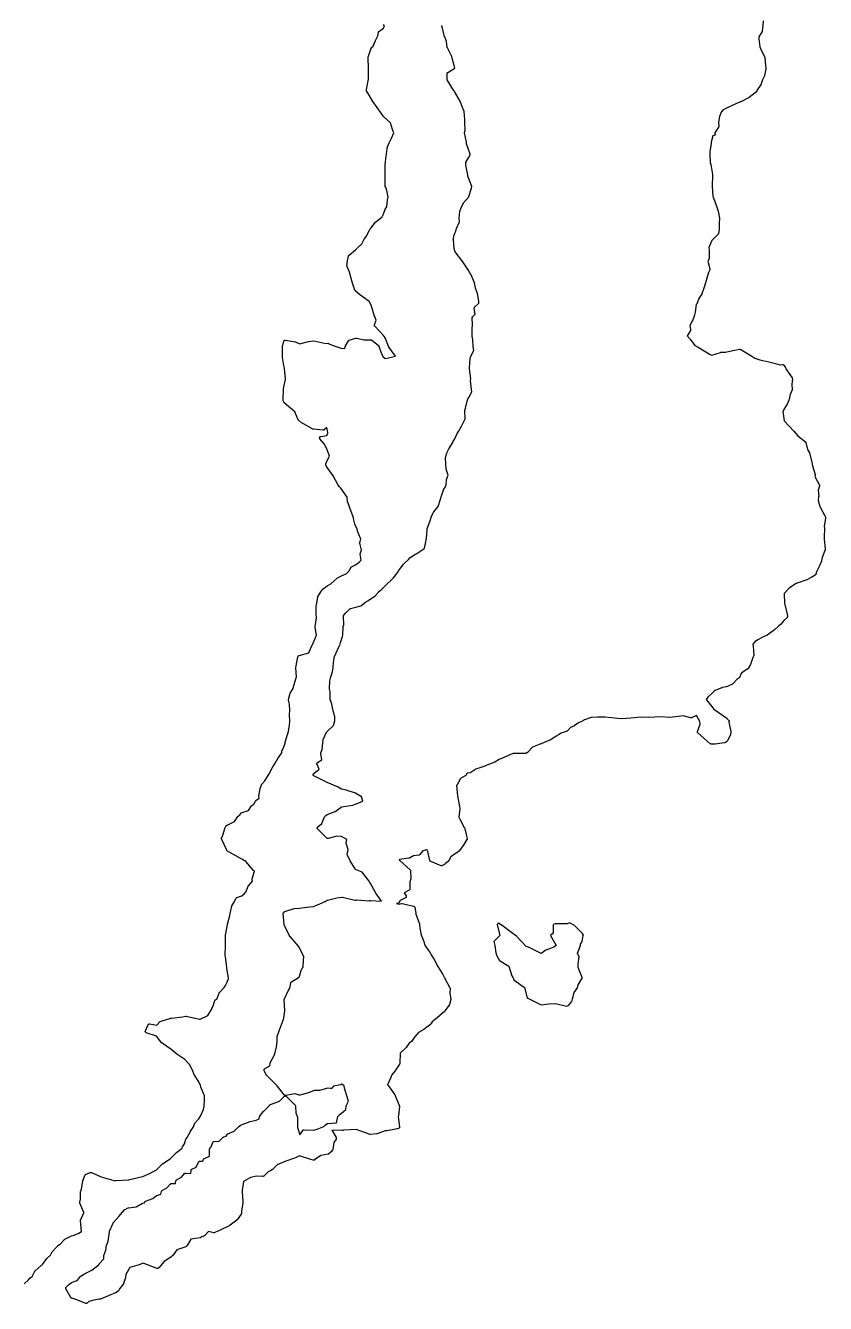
# Model space of a CAD drawing. Header units: millimetres. Extents: x 0 to 600, y 0 to 900.
# Drawn here: x 105.7 to 144.8, y 248.2 to 310.7 of the extents above; entities that cross this region are included whole.
import ezdxf

# ---------------------------------------------------------------- set-up
doc = ezdxf.new("R2010")
doc.units = ezdxf.units.MM
doc.layers.add('CORTE', color=1, linetype='Continuous')
doc.layers.add('GRABADO', color=5, linetype='Continuous')

msp = doc.modelspace()

# ---------------------------------------------------------------- linework, layer by layer
at = {"layer": 'CORTE'}
msp.add_lwpolyline([(105.616, 249.178), (105.819, 249.37), (105.913, 249.474), (105.917, 249.478), (105.923, 249.483), (106.01, 249.545), (106.137, 249.804), (106.14, 249.81), (106.145, 249.817), (106.149, 249.821), (106.152, 249.825), (106.448, 250.073), (106.475, 250.101), (106.476, 250.101), (106.511, 250.135), (106.722, 250.425), (106.725, 250.429), (106.73, 250.434), (106.897, 250.588), (106.981, 250.743), (106.984, 250.746), (106.987, 250.75), (106.991, 250.755), (107.207, 250.984), (107.276, 251.062), (107.281, 251.067), (107.288, 251.072), (107.292, 251.075), (107.372, 251.122), (107.58, 251.355), (107.583, 251.358), (107.59, 251.365), (107.599, 251.37), (107.603, 251.373), (107.927, 251.524), (107.932, 251.525), (108.054, 251.565), (108.285, 251.654), (108.422, 251.738), (108.378, 252.101), (108.363, 252.266), (108.363, 252.274), (108.363, 252.278), (108.364, 252.283), (108.366, 252.291), (108.368, 252.298), (108.521, 252.655), (108.522, 252.663), (108.331, 253.129), (108.329, 253.135), (108.327, 253.142), (108.326, 253.151), (108.326, 253.157), (108.327, 253.163), (108.328, 253.169), (108.363, 253.325), (108.372, 253.681), (108.372, 253.687), (108.375, 253.697), (108.376, 253.703), (108.419, 253.816), (108.48, 254.213), (108.481, 254.221), (108.484, 254.228), (108.507, 254.284), (108.582, 254.483), (108.587, 254.493), (108.592, 254.499), (108.597, 254.505), (108.607, 254.514), (108.614, 254.518), (108.618, 254.52), (108.843, 254.623), (108.849, 254.626), (108.858, 254.629), (108.861, 254.629), (108.868, 254.63), (108.881, 254.63), (108.89, 254.629), (108.898, 254.627), (108.905, 254.624), (109.372, 254.41), (109.836, 254.273), (110.046, 254.224), (110.099, 254.228), (110.724, 254.259), (110.734, 254.261), (110.783, 254.273), (111.251, 254.393), (111.252, 254.393), (111.405, 254.425), (111.699, 254.563), (112.08, 254.748), (112.094, 254.763), (112.098, 254.766), (112.101, 254.768), (112.121, 254.782), (112.394, 255.057), (112.399, 255.062), (112.404, 255.065), (112.763, 255.303), (112.77, 255.308), (112.77, 255.309), (113.058, 255.603), (113.061, 255.606), (113.329, 255.818), (113.358, 255.873), (113.444, 256.019), (113.522, 256.256), (113.524, 256.263), (113.529, 256.271), (113.532, 256.276), (113.577, 256.333), (113.736, 256.633), (113.738, 256.636), (113.882, 256.848), (113.932, 256.994), (113.935, 257), (113.939, 257.007), (113.942, 257.012), (113.946, 257.017), (114.146, 257.238), (114.197, 257.325), (114.197, 257.325), (114.225, 257.372), (114.374, 257.706), (114.417, 257.872), (114.434, 258.157), (114.429, 258.367), (114.253, 258.792), (114.251, 258.797), (114.25, 258.802), (114.233, 258.88), (114.142, 259.06), (113.93, 259.387), (113.927, 259.392), (113.923, 259.4), (113.838, 259.624), (113.694, 259.907), (113.464, 260.141), (113.08, 260.411), (113.079, 260.412), (112.774, 260.647), (112.362, 260.936), (112.356, 260.94), (112.349, 260.947), (112.079, 261.285), (111.581, 261.45), (111.575, 261.452), (111.57, 261.455), (111.566, 261.457), (111.56, 261.461), (111.553, 261.468), (111.548, 261.474), (111.545, 261.479), (111.541, 261.485), (111.537, 261.493), (111.535, 261.5), (111.534, 261.507), (111.533, 261.515), (111.533, 261.522), (111.533, 261.528), (111.534, 261.535), (111.536, 261.542), (111.538, 261.548), (111.666, 261.844), (111.669, 261.849), (111.673, 261.856), (111.677, 261.861), (111.682, 261.867), (111.687, 261.871), (111.693, 261.876), (111.699, 261.879), (111.703, 261.881), (111.712, 261.885), (111.725, 261.887), (111.732, 261.888), (111.741, 261.888), (112.095, 261.828), (112.226, 261.976), (112.231, 261.98), (112.237, 261.985), (112.242, 261.989), (112.251, 261.993), (112.258, 261.996), (112.625, 262.114), (112.743, 262.154), (112.753, 262.157), (112.811, 262.161), (113.348, 262.233), (113.5, 262.257), (113.506, 262.258), (113.515, 262.258), (113.523, 262.257), (114.181, 262.116), (114.208, 262.11), (114.214, 262.112), (114.583, 262.301), (114.773, 262.596), (114.781, 262.624), (114.783, 262.63), (114.786, 262.636), (114.833, 262.724), (114.939, 263.032), (114.941, 263.038), (114.945, 263.045), (114.949, 263.052), (114.955, 263.059), (114.959, 263.063), (115.04, 263.132), (115.143, 263.405), (115.145, 263.411), (115.149, 263.417), (115.152, 263.421), (115.156, 263.427), (115.382, 263.66), (115.433, 263.725), (115.528, 263.928), (115.596, 264.096), (115.599, 264.131), (115.522, 264.586), (115.522, 264.587), (115.514, 264.647), (115.514, 264.652), (115.514, 264.662), (115.514, 264.664), (115.454, 265.167), (115.441, 265.227), (115.44, 265.235), (115.44, 265.241), (115.451, 265.699), (115.446, 265.752), (115.445, 265.756), (115.455, 266.228), (115.455, 266.237), (115.458, 266.248), (115.472, 266.284), (115.521, 266.563), (115.521, 266.564), (115.553, 266.736), (115.555, 266.755), (115.556, 266.761), (115.669, 267.175), (115.682, 267.282), (115.683, 267.285), (115.757, 267.632), (115.759, 267.639), (115.763, 267.649), (115.766, 267.655), (115.882, 267.829), (115.965, 268.021), (115.967, 268.024), (115.97, 268.03), (115.977, 268.038), (115.986, 268.047), (115.996, 268.053), (116, 268.056), (116.004, 268.058), (116.251, 268.146), (116.38, 268.263), (116.469, 268.356), (116.558, 268.609), (116.56, 268.613), (116.564, 268.623), (116.569, 268.629), (116.571, 268.632), (116.766, 268.863), (116.757, 268.949), (116.757, 268.955), (116.757, 268.963), (116.758, 268.97), (116.759, 268.974), (116.872, 269.342), (116.828, 269.387), (116.827, 269.389), (116.452, 269.825), (116.256, 269.932), (116.256, 269.932), (115.665, 270.263), (115.664, 270.263), (115.556, 270.326), (115.552, 270.329), (115.546, 270.333), (115.542, 270.338), (115.524, 270.358), (115.519, 270.364), (115.515, 270.371), (115.512, 270.377), (115.508, 270.386), (115.507, 270.391), (115.506, 270.395), (115.506, 270.4), (115.267, 270.897), (115.263, 270.905), (115.26, 270.917), (115.259, 270.926), (115.259, 270.935), (115.26, 270.943), (115.261, 270.947), (115.262, 270.952), (115.319, 271.109), (115.429, 271.477), (115.431, 271.483), (115.433, 271.488), (115.462, 271.542), (115.465, 271.546), (115.469, 271.552), (115.474, 271.558), (115.48, 271.563), (115.485, 271.566), (115.557, 271.615), (115.562, 271.617), (115.888, 271.778), (116.061, 272.019), (116.064, 272.024), (116.07, 272.03), (116.146, 272.098), (116.236, 272.201), (116.244, 272.209), (116.256, 272.217), (116.265, 272.22), (116.57, 272.317), (116.726, 272.544), (116.728, 272.547), (116.732, 272.552), (116.738, 272.557), (116.742, 272.56), (116.835, 272.622), (116.921, 272.773), (116.924, 272.777), (116.928, 272.783), (116.935, 272.79), (116.94, 272.794), (117.1, 272.91), (117.088, 273.012), (117.087, 273.016), (117.087, 273.026), (117.088, 273.032), (117.141, 273.386), (117.142, 273.391), (117.143, 273.396), (117.208, 273.572), (117.21, 273.578), (117.214, 273.585), (117.217, 273.589), (117.221, 273.593), (117.383, 273.767), (117.583, 274.103), (117.585, 274.107), (117.591, 274.115), (117.601, 274.126), (117.614, 274.148), (117.789, 274.493), (117.791, 274.497), (117.88, 274.63), (118.011, 274.848), (118.012, 274.85), (118.204, 275.135), (118.203, 275.184), (118.203, 275.19), (118.204, 275.197), (118.205, 275.204), (118.208, 275.211), (118.209, 275.215), (118.305, 275.426), (118.366, 275.607), (118.375, 275.65), (118.376, 275.653), (118.491, 276.034), (118.491, 276.035), (118.538, 276.175), (118.577, 276.483), (118.603, 276.683), (118.579, 276.988), (118.579, 276.993), (118.579, 277), (118.603, 277.205), (118.581, 277.503), (118.529, 277.709), (118.528, 277.714), (118.527, 277.722), (118.527, 277.733), (118.528, 277.739), (118.529, 277.743), (118.608, 278.041), (118.61, 278.045), (118.614, 278.055), (118.767, 278.279), (118.793, 278.416), (118.794, 278.419), (118.903, 278.795), (118.904, 278.798), (118.92, 278.839), (118.897, 279.293), (118.897, 279.297), (118.897, 279.302), (118.906, 279.373), (118.906, 279.375), (118.995, 279.822), (118.997, 279.83), (119.001, 279.839), (119.002, 279.841), (119.008, 279.853), (119.011, 279.857), (119.013, 279.86), (119.018, 279.867), (119.022, 279.871), (119.027, 279.876), (119.034, 279.881), (119.041, 279.885), (119.048, 279.888), (119.054, 279.89), (119.526, 280.018), (119.676, 280.372), (119.678, 280.375), (119.684, 280.387), (119.687, 280.392), (119.691, 280.397), (119.7, 280.408), (119.86, 280.77), (119.904, 280.873), (119.835, 281.265), (119.834, 281.272), (119.834, 281.283), (119.835, 281.289), (119.852, 281.398), (119.902, 281.747), (119.879, 281.901), (119.879, 281.907), (119.885, 282.284), (119.885, 282.29), (119.886, 282.296), (119.911, 282.444), (119.964, 282.763), (119.965, 282.769), (119.968, 282.776), (119.971, 282.784), (119.975, 282.789), (120.113, 282.997), (120.213, 283.137), (120.217, 283.142), (120.224, 283.149), (120.228, 283.152), (120.416, 283.296), (120.421, 283.299), (120.423, 283.3), (120.605, 283.397), (120.759, 283.534), (120.918, 283.675), (120.923, 283.679), (120.929, 283.682), (121.12, 283.787), (121.123, 283.788), (121.35, 283.884), (121.512, 284.044), (121.574, 284.187), (121.577, 284.192), (121.58, 284.198), (121.586, 284.205), (121.592, 284.211), (121.598, 284.216), (121.604, 284.22), (121.609, 284.223), (121.809, 284.314), (121.979, 284.442), (122.082, 284.549), (122.041, 284.833), (122.04, 284.838), (122.04, 284.85), (122.042, 284.859), (122.043, 284.863), (122.093, 285.047), (122.011, 285.373), (122.009, 285.38), (122.009, 285.388), (122.009, 285.393), (122.009, 285.402), (122.012, 285.411), (122.013, 285.414), (122.067, 285.567), (121.912, 285.963), (121.911, 285.966), (121.91, 285.971), (121.889, 286.068), (121.778, 286.314), (121.776, 286.318), (121.775, 286.323), (121.713, 286.591), (121.685, 286.657), (121.53, 287.111), (121.426, 287.375), (121.425, 287.379), (121.423, 287.386), (121.423, 287.392), (121.395, 287.633), (121.096, 288.062), (121.028, 288.127), (121.023, 288.13), (121.016, 288.139), (121.014, 288.142), (120.948, 288.25), (120.708, 288.665), (120.394, 289.117), (120.39, 289.124), (120.388, 289.13), (120.362, 289.206), (120.36, 289.211), (120.359, 289.219), (120.358, 289.228), (120.359, 289.237), (120.36, 289.242), (120.364, 289.262), (120.386, 289.344), (120.388, 289.352), (120.392, 289.358), (120.54, 289.634), (120.507, 289.724), (120.39, 290.013), (120.272, 290.232), (120.068, 290.477), (120.066, 290.48), (120.061, 290.488), (120.057, 290.498), (120.055, 290.505), (120.053, 290.514), (120.053, 290.52), (120.053, 290.527), (120.054, 290.536), (120.055, 290.543), (120.058, 290.55), (120.061, 290.556), (120.064, 290.562), (120.069, 290.569), (120.073, 290.574), (120.077, 290.578), (120.083, 290.583), (120.091, 290.588), (120.1, 290.592), (120.111, 290.596), (120.408, 290.642), (120.461, 290.749), (120.456, 290.785), (120.409, 291.03), (120.277, 290.912), (120.273, 290.909), (120.265, 290.904), (120.252, 290.898), (120.235, 290.895), (120.225, 290.895), (119.753, 290.943), (119.749, 290.944), (119.743, 290.945), (119.734, 290.948), (119.729, 290.951), (119.178, 291.255), (119.172, 291.259), (119.021, 291.383), (119.016, 291.387), (119.011, 291.393), (119.005, 291.4), (119.001, 291.409), (119, 291.411), (118.844, 291.797), (118.325, 292.243), (118.319, 292.248), (118.313, 292.256), (118.31, 292.262), (118.307, 292.266), (118.276, 292.335), (118.274, 292.339), (118.272, 292.348), (118.267, 292.379), (118.266, 292.384), (118.266, 292.392), (118.284, 292.887), (118.284, 292.898), (118.284, 292.904), (118.284, 292.91), (118.301, 293.01), (118.378, 293.368), (118.378, 293.37), (118.392, 293.417), (118.338, 293.895), (118.337, 293.901), (118.338, 293.915), (118.341, 293.931), (118.301, 294.067), (118.232, 294.443), (118.231, 294.448), (118.23, 294.456), (118.231, 294.463), (118.236, 294.509), (118.247, 294.979), (118.246, 295.021), (118.246, 295.024), (118.247, 295.031), (118.248, 295.038), (118.302, 295.241), (118.304, 295.246), (118.307, 295.253), (118.311, 295.261), (118.315, 295.265), (118.318, 295.27), (118.325, 295.277), (118.332, 295.282), (118.342, 295.288), (118.351, 295.292), (118.357, 295.293), (118.363, 295.295), (118.37, 295.295), (118.379, 295.295), (118.385, 295.295), (118.853, 295.223), (118.86, 295.223), (118.868, 295.22), (118.872, 295.218), (119.077, 295.123), (119.508, 295.233), (119.513, 295.234), (119.757, 295.264), (119.764, 295.264), (119.769, 295.264), (119.775, 295.263), (120.356, 295.135), (120.45, 295.145), (120.457, 295.146), (120.468, 295.145), (120.479, 295.143), (120.49, 295.139), (120.668, 295.049), (121.162, 294.895), (121.288, 294.903), (121.311, 294.998), (121.313, 295.006), (121.316, 295.013), (121.318, 295.016), (121.463, 295.26), (121.467, 295.265), (121.472, 295.271), (121.478, 295.277), (121.486, 295.283), (121.492, 295.286), (121.5, 295.29), (121.828, 295.388), (121.833, 295.389), (121.841, 295.39), (121.849, 295.39), (121.858, 295.39), (121.864, 295.388), (122.212, 295.308), (122.54, 295.322), (122.546, 295.322), (122.554, 295.321), (122.562, 295.32), (122.567, 295.318), (122.575, 295.315), (122.582, 295.311), (122.586, 295.308), (122.927, 295.036), (122.931, 295.033), (122.936, 295.028), (122.942, 295.02), (122.944, 295.015), (122.947, 295.01), (122.949, 295.004), (123.059, 294.671), (123.148, 294.502), (123.258, 294.399), (123.36, 294.423), (123.768, 294.518), (123.451, 294.935), (123.448, 294.939), (123.444, 294.945), (123.441, 294.951), (123.278, 295.384), (123.224, 295.455), (123.223, 295.456), (123.178, 295.522), (122.747, 295.974), (122.744, 295.977), (122.738, 295.985), (122.735, 295.991), (122.732, 295.998), (122.73, 296.004), (122.728, 296.011), (122.727, 296.026), (122.728, 296.038), (122.73, 296.046), (122.732, 296.052), (122.825, 296.273), (122.716, 296.522), (122.715, 296.526), (122.586, 296.959), (122.553, 297.04), (122.483, 297.186), (122.001, 297.532), (121.997, 297.535), (121.794, 297.716), (121.786, 297.725), (121.781, 297.734), (121.778, 297.741), (121.664, 298.087), (121.664, 298.088), (121.628, 298.204), (121.628, 298.205), (121.515, 298.614), (121.396, 298.899), (121.394, 298.906), (121.392, 298.912), (121.391, 298.92), (121.391, 298.928), (121.391, 298.933), (121.423, 299.174), (121.47, 299.407), (121.471, 299.411), (121.473, 299.419), (121.478, 299.428), (121.482, 299.434), (121.487, 299.44), (121.492, 299.446), (121.799, 299.708), (121.804, 299.713), (121.811, 299.716), (121.812, 299.719), (121.818, 299.729), (121.824, 299.736), (122.113, 300.007), (122.233, 300.241), (122.235, 300.246), (122.241, 300.254), (122.336, 300.358), (122.476, 300.641), (122.528, 300.732), (122.557, 300.774), (122.792, 301.072), (122.798, 301.077), (122.802, 301.081), (123.097, 301.304), (123.114, 301.332), (123.167, 301.43), (123.266, 301.727), (123.268, 301.732), (123.272, 301.739), (123.278, 301.747), (123.282, 301.752), (123.335, 301.809), (123.37, 302.151), (123.371, 302.155), (123.371, 302.159), (123.409, 302.3), (123.32, 302.679), (123.267, 302.79), (123.265, 302.795), (123.263, 302.802), (123.262, 302.806), (123.261, 302.814), (123.261, 303.264), (123.251, 303.337), (123.251, 303.342), (123.251, 303.801), (123.252, 303.87), (123.253, 303.873), (123.299, 304.29), (123.299, 304.291), (123.314, 304.395), (123.314, 304.396), (123.378, 304.764), (123.379, 304.772), (123.382, 304.779), (123.451, 304.941), (123.452, 304.943), (123.564, 305.168), (123.675, 305.436), (123.616, 305.592), (123.615, 305.594), (123.516, 305.916), (123.184, 306.212), (123.18, 306.217), (123.176, 306.221), (123.024, 306.438), (122.869, 306.669), (122.661, 306.963), (122.477, 307.277), (122.35, 307.488), (122.348, 307.492), (122.344, 307.502), (122.342, 307.511), (122.34, 307.523), (122.341, 307.54), (122.343, 307.547), (122.365, 307.622), (122.44, 308.054), (122.44, 308.068), (122.44, 308.07), (122.449, 308.564), (122.448, 308.571), (122.446, 308.578), (122.446, 308.585), (122.434, 309.091), (122.432, 309.116), (122.432, 309.125), (122.433, 309.135), (122.434, 309.139), (122.47, 309.27), (122.471, 309.272), (122.573, 309.567), (122.576, 309.573), (122.58, 309.581), (122.584, 309.587), (122.589, 309.593), (122.593, 309.597), (122.669, 309.662), (122.782, 309.939), (122.892, 310.164), (122.924, 310.332), (122.924, 310.338), (122.928, 310.348), (122.93, 310.353), (122.934, 310.36), (122.939, 310.367), (122.945, 310.373), (122.949, 310.377), (122.953, 310.38), (123.176, 310.539), (123.219, 310.641), (123.22, 310.647), (123.176, 310.724)], dxfattribs=at)
msp.add_lwpolyline([(130.223, 263.138), (130.889, 262.817), (131.26, 262.869), (131.578, 262.89), (132.121, 262.751), (132.222, 262.777), (132.38, 262.981), (132.405, 263.106), (132.497, 263.419), (132.659, 263.643), (132.694, 263.786), (132.889, 264.123), (132.892, 264.136), (132.889, 264.148), (132.689, 264.642), (132.689, 264.808), (132.732, 265.168), (132.652, 265.349), (132.808, 265.717), (132.808, 265.783), (132.889, 265.905), (132.94, 266.21), (132.946, 266.222), (132.901, 266.296), (132.508, 266.687), (132.263, 266.82), (132.156, 266.768), (131.572, 266.768), (131.493, 266.765), (131.47, 266.727), (131.47, 266.324), (131.338, 266.209), (131.619, 265.719), (131.502, 265.635), (131.106, 265.49), (130.884, 265.328), (130.259, 265.632), (130.141, 265.667), (129.669, 266.169), (129.442, 266.339), (128.981, 266.686), (128.799, 266.806), (128.757, 266.77), (128.738, 266.736), (128.844, 266.262), (128.865, 266.207), (128.574, 265.904), (128.61, 265.714), (128.661, 265.353), (128.719, 265.212), (128.848, 264.979), (129.304, 264.706), (129.453, 264.241), (129.492, 264.166), (129.548, 264.041), (130.06, 263.656), (130.202, 263.152), (130.212, 263.129), (130.223, 263.138)], close=True, dxfattribs=at)
at = {"layer": 'GRABADO'}
msp.add_lwpolyline([(141.731, 310.911), (141.712, 310.657), (141.688, 310.413), (141.686, 310.404), (141.683, 310.396), (141.68, 310.39), (141.678, 310.385), (141.52, 310.122), (141.528, 310.029), (141.577, 309.635), (141.648, 309.434), (141.81, 309.129), (141.812, 309.125), (141.815, 309.116), (141.817, 309.109), (141.818, 309.104), (141.847, 308.741), (141.86, 308.575), (141.86, 308.57), (141.86, 308.564), (141.86, 308.56), (141.8, 308.234), (141.799, 308.225), (141.794, 308.214), (141.692, 308.021), (141.633, 307.825), (141.631, 307.819), (141.627, 307.811), (141.427, 307.496), (141.419, 307.468), (141.418, 307.462), (141.414, 307.453), (141.41, 307.446), (141.406, 307.44), (141.398, 307.431), (141.34, 307.389), (141.055, 307.159), (141.05, 307.155), (141.044, 307.152), (140.633, 306.952), (140.619, 306.945), (140.612, 306.942), (140.582, 306.933), (140.181, 306.752), (139.94, 306.635), (139.782, 306.549), (139.685, 306.44), (139.592, 306.227), (139.548, 305.955), (139.564, 305.752), (139.564, 305.746), (139.564, 305.742), (139.563, 305.735), (139.561, 305.726), (139.558, 305.719), (139.554, 305.712), (139.552, 305.708), (139.365, 305.424), (139.376, 305.389), (139.379, 305.382), (139.38, 305.368), (139.38, 305.36), (139.379, 305.351), (139.377, 305.343), (139.374, 305.334), (139.37, 305.327), (139.368, 305.323), (139.365, 305.319), (139.359, 305.311), (139.351, 305.305), (139.34, 305.297), (139.328, 305.293), (139.272, 305.277), (139.191, 304.978), (139.197, 304.919), (139.197, 304.915), (139.197, 304.907), (139.196, 304.901), (139.128, 304.502), (139.128, 304.391), (139.148, 303.98), (139.167, 303.88), (139.25, 303.386), (139.25, 303.383), (139.254, 303.348), (139.254, 303.343), (139.246, 302.847), (139.245, 302.843), (139.242, 302.819), (139.276, 302.315), (139.281, 302.299), (139.472, 301.803), (139.473, 301.801), (139.532, 301.61), (139.533, 301.606), (139.596, 301.263), (139.597, 301.256), (139.597, 301.25), (139.583, 301.027), (139.583, 300.727), (139.582, 300.721), (139.55, 300.518), (139.549, 300.511), (139.545, 300.502), (139.543, 300.497), (139.539, 300.49), (139.534, 300.483), (139.53, 300.478), (139.27, 300.222), (139.247, 300.186), (139.244, 300.181), (139.231, 300.167), (139.078, 299.828), (139.086, 299.688), (139.098, 299.304), (139.098, 299.298), (139.096, 299.284), (139.093, 299.275), (139.091, 299.271), (139.032, 299.152), (139.12, 298.78), (139.121, 298.776), (139.122, 298.766), (139.122, 298.757), (139.121, 298.75), (139.119, 298.739), (139.062, 298.612), (138.972, 298.328), (138.908, 298.096), (138.854, 297.893), (138.853, 297.89), (138.736, 297.566), (138.733, 297.56), (138.729, 297.553), (138.678, 297.478), (138.585, 297.33), (138.508, 297.102), (138.504, 297.094), (138.498, 297.085), (138.495, 297.081), (138.458, 297.038), (138.405, 296.674), (138.377, 296.531), (138.375, 296.526), (138.272, 296.235), (138.27, 296.23), (138.267, 296.225), (138.143, 296.013), (138.187, 295.821), (138.188, 295.814), (138.188, 295.807), (138.188, 295.801), (138.187, 295.787), (138.183, 295.777), (138.182, 295.774), (138.18, 295.77), (138.02, 295.508), (138.156, 295.341), (138.157, 295.34), (138.385, 295.038), (138.55, 294.956), (138.552, 294.955), (139.149, 294.596), (139.218, 294.559), (139.649, 294.702), (139.655, 294.704), (139.665, 294.705), (139.67, 294.706), (139.896, 294.715), (140.246, 294.785), (140.589, 294.852), (140.594, 294.853), (140.6, 294.853), (140.61, 294.853), (140.618, 294.851), (140.623, 294.849), (140.632, 294.846), (140.638, 294.843), (141.179, 294.52), (141.182, 294.519), (141.329, 294.415), (141.574, 294.333), (142.006, 294.245), (142.009, 294.244), (142.584, 294.087), (142.671, 294.106), (142.677, 294.107), (142.682, 294.107), (142.688, 294.107), (142.697, 294.106), (142.705, 294.104), (142.713, 294.101), (142.717, 294.099), (142.722, 294.096), (142.731, 294.09), (142.74, 294.081), (142.744, 294.076), (142.815, 293.974), (142.817, 293.97), (142.819, 293.966), (142.821, 293.961), (142.845, 293.897), (143.148, 293.451), (143.151, 293.445), (143.156, 293.434), (143.159, 293.421), (143.16, 293.411), (143.159, 293.404), (143.127, 293.134), (143.153, 292.894), (143.154, 292.888), (143.153, 292.877), (143.151, 292.868), (143.149, 292.863), (143.059, 292.635), (142.979, 292.342), (142.978, 292.338), (142.925, 292.204), (142.922, 292.199), (142.75, 291.907), (142.715, 291.834), (142.712, 291.828), (142.707, 291.822), (142.702, 291.817), (142.7, 291.815), (142.756, 291.353), (143.236, 290.851), (143.238, 290.849), (143.431, 290.621), (143.8, 290.331), (143.805, 290.327), (143.81, 290.321), (143.815, 290.315), (143.817, 290.311), (143.82, 290.305), (143.823, 290.298), (143.824, 290.293), (143.899, 289.962), (143.997, 289.784), (144.001, 289.775), (144.119, 289.271), (144.126, 289.255), (144.128, 289.249), (144.129, 289.244), (144.146, 289.157), (144.272, 288.727), (144.274, 288.72), (144.275, 288.709), (144.275, 288.704), (144.275, 288.695), (144.273, 288.688), (144.26, 288.634), (144.481, 288.215), (144.483, 288.211), (144.485, 288.205), (144.488, 288.196), (144.488, 288.189), (144.489, 288.183), (144.488, 288.176), (144.488, 288.17), (144.486, 288.163), (144.427, 287.964), (144.445, 287.662), (144.445, 287.658), (144.444, 287.652), (144.418, 287.463), (144.508, 287.166), (144.75, 286.713), (144.753, 286.706), (144.755, 286.699), (144.774, 286.632), (144.775, 286.626), (144.776, 286.618), (144.776, 286.61), (144.775, 286.604), (144.709, 286.196), (144.731, 286.107), (144.732, 286.103), (144.733, 286.096), (144.733, 286.09), (144.711, 285.668), (144.716, 285.574), (144.76, 285.111), (144.76, 285.104), (144.755, 285.038), (144.754, 285.033), (144.753, 285.026), (144.751, 285.021), (144.616, 284.671), (144.585, 284.508), (144.584, 284.501), (144.581, 284.495), (144.476, 284.241), (144.475, 284.239), (144.342, 283.971), (144.3, 283.855), (144.298, 283.851), (144.293, 283.843), (144.286, 283.832), (144.276, 283.823), (144.27, 283.819), (144.113, 283.722), (144.111, 283.721), (143.867, 283.59), (143.862, 283.588), (143.858, 283.587), (143.4, 283.43), (143.397, 283.429), (143.377, 283.424), (143.345, 283.411), (143.023, 283.2), (142.76, 282.926), (142.774, 282.449), (142.777, 282.442), (142.778, 282.439), (142.779, 282.435), (142.906, 281.926), (142.907, 281.922), (142.908, 281.916), (142.916, 281.793), (142.916, 281.784), (142.915, 281.774), (142.913, 281.767), (142.91, 281.759), (142.906, 281.752), (142.902, 281.745), (142.896, 281.739), (142.893, 281.736), (142.739, 281.597), (142.618, 281.435), (142.614, 281.43), (142.609, 281.425), (142.502, 281.33), (142.288, 281.137), (142.034, 280.963), (141.935, 280.881), (141.931, 280.878), (141.925, 280.874), (141.919, 280.871), (141.736, 280.795), (141.5, 280.673), (141.343, 280.567), (141.219, 280.44), (141.243, 280.359), (141.244, 280.352), (141.245, 280.347), (141.273, 279.893), (141.273, 279.889), (141.272, 279.882), (141.27, 279.872), (141.267, 279.863), (141.266, 279.86), (141.232, 279.789), (141.117, 279.454), (141.114, 279.448), (141.002, 279.254), (140.996, 279.246), (140.991, 279.241), (140.985, 279.236), (140.98, 279.232), (140.797, 279.119), (140.66, 279.004), (140.569, 278.816), (140.566, 278.809), (140.559, 278.799), (140.554, 278.794), (140.548, 278.788), (140.543, 278.785), (140.439, 278.715), (140.245, 278.505), (140.24, 278.501), (140.235, 278.496), (140.23, 278.493), (140.225, 278.49), (139.934, 278.361), (139.927, 278.358), (139.921, 278.356), (139.738, 278.319), (139.39, 278.185), (139.339, 278.138), (139.263, 278.06), (139.033, 277.854), (138.949, 277.73), (139.267, 277.323), (139.328, 277.261), (139.951, 276.82), (139.955, 276.816), (140.044, 276.731), (140.051, 276.722), (140.057, 276.71), (140.06, 276.699), (140.062, 276.69), (140.063, 276.683), (140.063, 276.68), (140.061, 276.627), (140.155, 276.171), (140.155, 276.168), (140.156, 276.163), (140.156, 276.154), (140.155, 276.148), (140.136, 276.026), (140.135, 276.02), (140.132, 276.012), (140.13, 276.007), (139.972, 275.701), (139.969, 275.695), (139.963, 275.687), (139.958, 275.682), (139.954, 275.678), (139.947, 275.673), (139.941, 275.67), (139.863, 275.628), (139.857, 275.625), (139.849, 275.622), (139.845, 275.621), (139.84, 275.62), (139.391, 275.561), (139.23, 275.551), (139.217, 275.55), (139.213, 275.55), (139.207, 275.55), (139.195, 275.551), (139.184, 275.555), (139.158, 275.566), (139.15, 275.569), (139.142, 275.575), (139.139, 275.577), (138.989, 275.709), (138.544, 276.103), (138.539, 276.107), (138.534, 276.113), (138.531, 276.118), (138.527, 276.124), (138.523, 276.133), (138.521, 276.141), (138.52, 276.145), (138.519, 276.154), (138.519, 276.167), (138.522, 276.177), (138.522, 276.181), (138.645, 276.536), (138.632, 276.66), (138.481, 276.959), (138.227, 276.85), (138.222, 276.848), (138.215, 276.846), (138.208, 276.845), (138.202, 276.845), (138.195, 276.845), (138.187, 276.846), (138.182, 276.847), (137.818, 276.943), (137.461, 276.887), (137.458, 276.887), (137.13, 276.86), (137.124, 276.86), (136.749, 276.89), (136.437, 276.868), (136.109, 276.851), (136.105, 276.851), (135.741, 276.874), (135.441, 276.836), (135.438, 276.836), (135.048, 276.813), (134.791, 276.798), (134.786, 276.798), (134.783, 276.798), (134.342, 276.84), (133.989, 276.874), (133.656, 276.879), (133.329, 276.863), (132.995, 276.748), (132.908, 276.687), (132.902, 276.684), (132.898, 276.682), (132.731, 276.615), (132.517, 276.462), (132.512, 276.459), (132.506, 276.456), (132.311, 276.369), (132.179, 276.217), (132.175, 276.212), (132.167, 276.205), (132.161, 276.201), (132.156, 276.199), (132.151, 276.197), (131.855, 276.09), (131.725, 276.008), (131.723, 276.007), (131.61, 275.945), (131.352, 275.771), (131.348, 275.768), (131.341, 275.764), (130.908, 275.583), (130.894, 275.576), (130.864, 275.565), (130.454, 275.401), (130.237, 275.16), (130.235, 275.157), (130.228, 275.15), (130.216, 275.143), (130.209, 275.14), (130.125, 275.107), (130.12, 275.105), (130.111, 275.103), (130.101, 275.102), (129.508, 275.102), (129.474, 275.082), (129.469, 275.08), (129.38, 275.044), (129.032, 274.886), (128.826, 274.8), (128.621, 274.681), (128.616, 274.679), (128.228, 274.521), (128.167, 274.493), (128.126, 274.475), (128.123, 274.474), (127.688, 274.333), (127.446, 274.165), (127.442, 274.163), (127.435, 274.159), (127.426, 274.156), (127.42, 274.154), (127.416, 274.153), (127.265, 274.136), (127.204, 274.03), (127.2, 274.024), (127.19, 274.013), (127.18, 274.004), (127.173, 274.001), (126.94, 273.879), (126.774, 273.573), (126.768, 273.564), (126.761, 273.557), (126.757, 273.554), (126.754, 273.551), (126.746, 273.545), (126.784, 273.21), (126.797, 273.03), (126.798, 273.023), (126.896, 272.511), (126.896, 272.509), (126.91, 272.411), (126.91, 272.406), (126.91, 272.401), (126.91, 272.397), (126.863, 271.99), (126.898, 271.925), (126.898, 271.925), (127.122, 271.489), (127.125, 271.485), (127.128, 271.476), (127.216, 271.144), (127.266, 270.944), (127.266, 270.939), (127.267, 270.934), (127.267, 270.926), (127.266, 270.916), (127.264, 270.91), (127.262, 270.904), (127.258, 270.894), (127.255, 270.889), (127.098, 270.655), (127.098, 270.655), (126.898, 270.363), (126.895, 270.359), (126.89, 270.353), (126.885, 270.349), (126.822, 270.301), (126.755, 270.242), (126.751, 270.238), (126.47, 270.054), (126.351, 269.843), (126.347, 269.839), (126.343, 269.833), (126.337, 269.828), (126.205, 269.718), (126.201, 269.715), (126.052, 269.622), (126.048, 269.62), (126.044, 269.618), (126.035, 269.614), (126.028, 269.613), (126.021, 269.612), (126.011, 269.612), (126.004, 269.612), (125.994, 269.614), (125.485, 269.816), (125.477, 269.821), (125.465, 269.83), (125.458, 269.839), (125.456, 269.841), (125.453, 269.845), (125.449, 269.853), (125.445, 269.862), (125.444, 269.867), (125.341, 270.309), (125.304, 270.367), (125.3, 270.374), (125.296, 270.383), (125.294, 270.389), (125.292, 270.398), (125.292, 270.402), (125.286, 270.398), (125.276, 270.393), (125.27, 270.39), (125.099, 270.342), (124.95, 270.159), (124.945, 270.154), (124.939, 270.148), (124.935, 270.145), (124.928, 270.141), (124.92, 270.137), (124.915, 270.135), (124.91, 270.134), (124.904, 270.133), (124.649, 270.099), (124.441, 269.987), (124.436, 269.983), (124.421, 269.978), (123.951, 269.912), (123.935, 269.905), (123.976, 269.873), (123.978, 269.871), (124.473, 269.416), (124.478, 269.41), (124.485, 269.401), (124.489, 269.393), (124.492, 269.386), (124.493, 269.381), (124.495, 269.373), (124.496, 269.366), (124.514, 268.981), (124.514, 268.975), (124.513, 268.97), (124.513, 268.965), (124.511, 268.959), (124.469, 268.827), (124.469, 268.488), (124.469, 268.479), (124.466, 268.468), (124.463, 268.461), (124.461, 268.457), (124.458, 268.451), (124.453, 268.443), (124.447, 268.437), (124.444, 268.434), (124.437, 268.428), (124.192, 268.289), (124.279, 268.139), (124.28, 268.136), (124.283, 268.128), (124.285, 268.12), (124.286, 268.118), (124.287, 268.111), (124.287, 268.098), (124.286, 268.091), (124.285, 268.089), (124.283, 268.079), (124.278, 268.07), (124.277, 268.068), (124.273, 268.061), (124.265, 268.051), (124.257, 268.044), (124.251, 268.041), (124.247, 268.038), (123.986, 267.91), (123.933, 267.806), (123.932, 267.803), (123.926, 267.794), (123.919, 267.787), (123.914, 267.782), (123.904, 267.776), (123.894, 267.771), (123.882, 267.768), (123.874, 267.767), (123.813, 267.762), (123.932, 267.738), (124.061, 267.762), (124.068, 267.762), (124.08, 267.762), (124.645, 267.64), (124.65, 267.638), (124.655, 267.636), (124.663, 267.632), (124.668, 267.629), (124.673, 267.626), (124.679, 267.62), (124.685, 267.613), (124.692, 267.603), (124.696, 267.593), (124.698, 267.587), (124.699, 267.582), (124.749, 267.285), (124.749, 267.283), (124.753, 267.248), (124.938, 266.771), (124.939, 266.765), (124.94, 266.762), (124.941, 266.757), (124.955, 266.565), (125.009, 266.245), (125.139, 265.917), (125.14, 265.913), (125.19, 265.736), (125.381, 265.478), (125.383, 265.475), (125.533, 265.217), (125.644, 265.027), (125.644, 265.026), (125.834, 264.695), (126.077, 264.292), (126.078, 264.291), (126.145, 264.169), (126.148, 264.163), (126.15, 264.158), (126.168, 264.101), (126.423, 263.645), (126.426, 263.638), (126.43, 263.629), (126.431, 263.622), (126.432, 263.616), (126.432, 263.609), (126.416, 263.37), (126.467, 263.103), (126.468, 263.098), (126.468, 263.088), (126.468, 263.081), (126.467, 263.076), (126.466, 263.071), (126.403, 262.832), (126.402, 262.827), (126.397, 262.816), (126.394, 262.81), (126.391, 262.806), (126.173, 262.526), (126.151, 262.479), (126.149, 262.476), (126.145, 262.468), (126.138, 262.461), (126.134, 262.457), (126.129, 262.453), (126.06, 262.405), (125.793, 262.187), (125.556, 261.994), (125.511, 261.911), (125.508, 261.906), (125.503, 261.899), (125.498, 261.894), (125.369, 261.771), (125.365, 261.768), (125.154, 261.615), (125.151, 261.613), (124.89, 261.46), (124.807, 261.375), (124.685, 261.23), (124.564, 261.048), (124.56, 261.042), (124.552, 261.034), (124.548, 261.031), (124.433, 260.944), (124.287, 260.732), (124.283, 260.726), (123.995, 260.449), (123.978, 259.969), (123.978, 259.963), (123.976, 259.956), (123.975, 259.949), (123.971, 259.941), (123.957, 259.914), (123.955, 259.91), (123.73, 259.583), (123.728, 259.581), (123.576, 259.391), (123.52, 259.239), (123.379, 258.915), (123.423, 258.855), (123.728, 258.425), (123.731, 258.42), (123.734, 258.413), (123.917, 257.952), (123.946, 257.892), (123.948, 257.888), (123.952, 257.878), (123.954, 257.866), (123.954, 257.856), (123.907, 257.404), (123.9, 257.338), (123.961, 256.855), (123.961, 256.851), (123.961, 256.842), (123.959, 256.833), (123.957, 256.824), (123.953, 256.814), (123.946, 256.803), (123.94, 256.796), (123.938, 256.794), (123.932, 256.789), (123.924, 256.784), (123.916, 256.78), (123.91, 256.777), (123.907, 256.776), (123.772, 256.742), (123.77, 256.741), (123.36, 256.657), (123.355, 256.657), (123.35, 256.656), (123.251, 256.654), (122.865, 256.514), (122.859, 256.513), (122.856, 256.512), (122.546, 256.478), (122.535, 256.478), (122.528, 256.479), (122.525, 256.48), (122.519, 256.482), (121.847, 256.727), (121.842, 256.728), (121.226, 256.7), (121.183, 256.679), (121.172, 256.674), (121.162, 256.673), (121.157, 256.672), (121.152, 256.672), (120.658, 256.684), (120.858, 256.327), (120.861, 256.322), (120.863, 256.316), (120.865, 256.309), (120.867, 256.3), (120.867, 256.294), (120.867, 256.285), (120.865, 256.277), (120.864, 256.27), (120.861, 256.264), (120.858, 256.257), (120.855, 256.251), (120.752, 256.096), (120.692, 255.754), (120.691, 255.75), (120.689, 255.741), (120.685, 255.733), (120.683, 255.73), (120.629, 255.645), (120.626, 255.641), (120.621, 255.635), (120.507, 255.534), (120.503, 255.531), (120.497, 255.527), (120.493, 255.525), (120.486, 255.522), (120.477, 255.518), (120.116, 255.455), (119.806, 255.237), (119.8, 255.233), (119.792, 255.23), (119.786, 255.227), (119.781, 255.226), (119.774, 255.225), (119.764, 255.224), (119.755, 255.225), (119.749, 255.226), (119.745, 255.227), (119.625, 255.262), (119.074, 255.435), (118.875, 255.344), (118.406, 255.177), (118.405, 255.177), (118.402, 255.176), (117.976, 254.991), (117.731, 254.758), (117.727, 254.753), (117.719, 254.748), (117.648, 254.711), (117.647, 254.71), (117.541, 254.661), (117.329, 254.45), (117.325, 254.445), (117.318, 254.441), (117.313, 254.437), (117.307, 254.435), (117.3, 254.432), (117.293, 254.43), (117.286, 254.429), (117.279, 254.429), (117.274, 254.429), (116.99, 254.45), (116.675, 254.384), (116.33, 254.183), (116.267, 253.749), (116.271, 253.682), (116.301, 253.209), (116.305, 253.158), (116.305, 253.148), (116.229, 252.729), (116.231, 252.631), (116.231, 252.628), (116.231, 252.621), (116.229, 252.612), (116.228, 252.609), (116.225, 252.601), (116.219, 252.591), (116.02, 252.312), (116.016, 252.307), (116.013, 252.304), (116.009, 252.3), (115.675, 252.048), (115.671, 252.045), (115.646, 252.031), (115.642, 252.029), (115.627, 252.023), (115.223, 251.825), (114.931, 251.683), (114.922, 251.68), (114.915, 251.678), (114.908, 251.677), (114.897, 251.677), (114.889, 251.678), (114.621, 251.735), (114.431, 251.535), (114.426, 251.53), (114.419, 251.525), (114.412, 251.52), (114.403, 251.516), (114.399, 251.515), (114.294, 251.483), (114.255, 251.448), (114.249, 251.444), (114.244, 251.441), (114.241, 251.439), (114.232, 251.435), (114.223, 251.433), (114.218, 251.432), (113.751, 251.373), (113.576, 251.062), (113.573, 251.058), (113.558, 251.038), (113.554, 251.028), (113.551, 251.024), (113.548, 251.019), (113.542, 251.012), (113.538, 251.009), (113.535, 251.005), (113.526, 250.999), (113.52, 250.996), (113.516, 250.994), (113.082, 250.837), (112.874, 250.573), (112.868, 250.566), (112.86, 250.56), (112.854, 250.557), (112.824, 250.54), (112.821, 250.526), (112.82, 250.521), (112.819, 250.517), (112.815, 250.507), (112.809, 250.498), (112.804, 250.491), (112.798, 250.486), (112.794, 250.482), (112.789, 250.479), (112.456, 250.27), (112.191, 249.969), (112.187, 249.964), (112.183, 249.96), (112.172, 249.95), (112.167, 249.946), (112.161, 249.942), (112.155, 249.939), (112.149, 249.936), (112.141, 249.934), (112.135, 249.933), (112.128, 249.932), (112.12, 249.932), (112.111, 249.933), (112.104, 249.935), (112.099, 249.936), (112.07, 249.947), (112.069, 249.948), (111.43, 250.199), (111.232, 250.118), (111.229, 250.117), (110.78, 249.974), (110.577, 249.646), (110.566, 249.488), (110.566, 249.485), (110.565, 249.48), (110.563, 249.474), (110.471, 249.199), (110.469, 249.192), (110.463, 249.182), (110.46, 249.178), (110.269, 248.933), (110.227, 248.847), (110.225, 248.843), (110.222, 248.837), (110.217, 248.832), (110.213, 248.827), (110.208, 248.823), (110.204, 248.82), (110.081, 248.74), (110.077, 248.738), (110.072, 248.735), (109.774, 248.606), (109.773, 248.605), (109.373, 248.444), (109.366, 248.441), (109.359, 248.44), (109.354, 248.439), (109.278, 248.434), (109.016, 248.377), (108.781, 248.311), (108.697, 248.24), (108.694, 248.237), (108.688, 248.234), (108.68, 248.23), (108.675, 248.228), (108.668, 248.226), (108.659, 248.225), (108.653, 248.224), (108.644, 248.224), (108.636, 248.226), (108.632, 248.227), (108.626, 248.228), (108.237, 248.379), (107.935, 248.474), (107.93, 248.476), (107.92, 248.48), (107.913, 248.485), (107.909, 248.488), (107.909, 248.488), (107.904, 248.492), (107.899, 248.498), (107.894, 248.504), (107.891, 248.509), (107.652, 248.94), (107.648, 248.95), (107.645, 248.961), (107.644, 248.973), (107.645, 248.981), (107.646, 248.988), (107.649, 248.997), (107.651, 249.002), (107.653, 249.008), (107.658, 249.015), (107.662, 249.021), (107.666, 249.025), (107.774, 249.127), (107.777, 249.13), (107.912, 249.231), (107.916, 249.233), (107.924, 249.238), (107.93, 249.24), (108.201, 249.339), (108.359, 249.544), (108.362, 249.547), (108.366, 249.551), (108.371, 249.555), (108.375, 249.558), (108.504, 249.64), (108.506, 249.641), (108.617, 249.703), (108.62, 249.704), (108.928, 249.845), (109.221, 250.077), (109.222, 250.078), (109.251, 250.099), (109.282, 250.149), (109.285, 250.154), (109.499, 250.399), (109.504, 250.547), (109.505, 250.551), (109.506, 250.558), (109.508, 250.564), (109.603, 250.834), (109.644, 251.078), (109.646, 251.084), (109.648, 251.09), (109.718, 251.271), (109.772, 251.595), (109.78, 251.733), (109.78, 251.738), (109.781, 251.744), (109.784, 251.752), (109.786, 251.757), (109.96, 252.139), (109.96, 252.141), (109.967, 252.154), (109.97, 252.158), (109.972, 252.161), (109.982, 252.174), (110.241, 252.478), (110.242, 252.48), (110.425, 252.681), (110.52, 252.8), (110.524, 252.804), (110.529, 252.808), (110.532, 252.811), (110.538, 252.815), (110.544, 252.818), (110.704, 252.892), (110.709, 252.895), (110.719, 252.897), (111.084, 252.946), (111.395, 253.121), (111.4, 253.123), (111.406, 253.125), (111.413, 253.127), (111.418, 253.128), (111.49, 253.138), (111.511, 253.187), (111.517, 253.198), (111.522, 253.204), (111.525, 253.207), (111.531, 253.213), (111.538, 253.218), (111.545, 253.222), (111.551, 253.225), (111.907, 253.357), (112.079, 253.491), (112.085, 253.495), (112.091, 253.498), (112.096, 253.5), (112.286, 253.568), (112.326, 253.701), (112.328, 253.706), (112.332, 253.715), (112.336, 253.721), (112.341, 253.727), (112.347, 253.733), (112.351, 253.737), (112.356, 253.74), (112.581, 253.88), (112.766, 254.064), (112.771, 254.068), (112.779, 254.074), (112.788, 254.079), (112.8, 254.083), (112.813, 254.085), (112.819, 254.085), (113.015, 254.079), (113.03, 254.209), (113.031, 254.216), (113.036, 254.23), (113.04, 254.238), (113.043, 254.244), (113.051, 254.253), (113.059, 254.26), (113.062, 254.262), (113.066, 254.265), (113.295, 254.389), (113.457, 254.572), (113.461, 254.576), (113.469, 254.583), (113.473, 254.586), (113.477, 254.588), (113.486, 254.593), (113.494, 254.595), (113.498, 254.596), (113.506, 254.597), (113.515, 254.597), (113.519, 254.597), (113.758, 254.57), (113.77, 254.728), (113.771, 254.736), (113.773, 254.744), (113.775, 254.75), (113.779, 254.759), (113.782, 254.763), (113.786, 254.77), (113.792, 254.776), (113.797, 254.782), (113.802, 254.785), (113.809, 254.789), (113.815, 254.792), (114.022, 254.878), (114.14, 255.136), (114.143, 255.141), (114.147, 255.146), (114.15, 255.151), (114.157, 255.158), (114.164, 255.163), (114.17, 255.167), (114.177, 255.171), (114.182, 255.173), (114.189, 255.175), (114.199, 255.177), (114.204, 255.177), (114.341, 255.181), (114.382, 255.277), (114.384, 255.281), (114.389, 255.289), (114.397, 255.299), (114.407, 255.308), (114.415, 255.312), (114.42, 255.315), (114.666, 255.419), (114.679, 255.774), (114.68, 255.782), (114.681, 255.788), (114.683, 255.794), (114.686, 255.801), (114.689, 255.807), (114.695, 255.815), (114.699, 255.819), (114.751, 255.874), (114.831, 256.094), (114.833, 256.1), (114.839, 256.109), (114.842, 256.113), (114.846, 256.12), (114.852, 256.125), (114.856, 256.128), (114.861, 256.132), (114.868, 256.136), (114.876, 256.139), (114.882, 256.141), (114.89, 256.143), (115.14, 256.162), (115.347, 256.349), (115.354, 256.355), (115.362, 256.359), (115.367, 256.362), (115.373, 256.364), (115.488, 256.396), (115.529, 256.484), (115.533, 256.491), (115.537, 256.497), (115.539, 256.499), (115.543, 256.504), (115.551, 256.511), (115.556, 256.514), (115.561, 256.517), (115.567, 256.52), (115.871, 256.64), (116.102, 256.871), (116.106, 256.874), (116.179, 256.928), (116.182, 256.931), (116.186, 256.933), (116.261, 256.971), (116.265, 256.972), (116.666, 257.112), (116.959, 257.177), (117.097, 257.253), (117.12, 257.353), (117.122, 257.361), (117.126, 257.37), (117.129, 257.376), (117.133, 257.382), (117.318, 257.616), (117.321, 257.618), (117.6, 257.905), (117.602, 257.909), (117.605, 257.914), (117.608, 257.917), (117.612, 257.922), (117.618, 257.928), (117.622, 257.931), (117.639, 257.942), (117.646, 257.947), (117.653, 257.95), (118.09, 258.108), (118.322, 258.344), (118.326, 258.347), (118.332, 258.352), (118.34, 258.357), (118.345, 258.359), (118.353, 258.362), (118.361, 258.364), (118.366, 258.364), (118.375, 258.365), (118.383, 258.364), (118.388, 258.364), (118.396, 258.362), (118.404, 258.359), (118.409, 258.357), (118.417, 258.352), (118.423, 258.347), (118.427, 258.344), (118.851, 257.914), (118.857, 257.908), (118.866, 257.895), (118.869, 257.887), (118.872, 257.879), (118.874, 257.869), (118.892, 257.543), (118.961, 257.364), (118.962, 257.36), (118.964, 257.352), (118.965, 257.342), (118.965, 256.951), (118.971, 256.828), (119.092, 256.464), (119.239, 256.683), (119.243, 256.689), (119.248, 256.695), (119.251, 256.697), (119.256, 256.701), (119.262, 256.705), (119.27, 256.709), (119.283, 256.714), (119.296, 256.716), (119.303, 256.716), (119.756, 256.688), (119.938, 256.735), (120.258, 256.879), (120.326, 256.936), (120.411, 257.006), (120.417, 257.01), (120.424, 257.014), (120.429, 257.016), (120.44, 257.02), (120.45, 257.022), (120.878, 257.048), (120.949, 257.356), (120.951, 257.361), (120.954, 257.369), (120.957, 257.375), (120.963, 257.384), (121.025, 257.447), (121.027, 257.449), (121.033, 257.454), (121.106, 257.504), (121.332, 257.707), (121.343, 257.865), (121.344, 257.873), (121.348, 257.888), (121.457, 258.101), (121.38, 258.362), (121.271, 258.744), (121.269, 258.749), (121.255, 258.862), (121.142, 258.938), (121.071, 258.913), (121.066, 258.912), (120.73, 258.838), (120.652, 258.75), (120.649, 258.747), (120.644, 258.742), (120.635, 258.736), (120.628, 258.733), (120.623, 258.731), (120.614, 258.728), (120.6, 258.726), (120.591, 258.726), (120.586, 258.727), (120.462, 258.749), (120.051, 258.629), (120.047, 258.629), (120.043, 258.628), (120.036, 258.627), (119.779, 258.627), (119.517, 258.518), (119.512, 258.517), (119.087, 258.399), (119.079, 258.398), (119.069, 258.397), (119.061, 258.398), (119.051, 258.399), (118.851, 258.465), (118.385, 258.392), (118.379, 258.392), (118.372, 258.392), (118.364, 258.392), (118.355, 258.394), (118.351, 258.396), (118.344, 258.398), (118.337, 258.402), (118.33, 258.406), (118.325, 258.411), (118.32, 258.415), (118.316, 258.42), (117.983, 258.857), (117.628, 259.223), (117.458, 259.372), (117.453, 259.376), (117.446, 259.385), (117.443, 259.389), (117.44, 259.394), (117.342, 259.601), (117.34, 259.607), (117.338, 259.612), (117.336, 259.62), (117.336, 259.629), (117.336, 259.633), (117.336, 259.641), (117.338, 259.65), (117.34, 259.655), (117.342, 259.662), (117.346, 259.67), (117.352, 259.678), (117.357, 259.683), (117.359, 259.685), (117.366, 259.692), (117.614, 259.841), (117.635, 259.931), (117.633, 259.944), (117.633, 259.949), (117.633, 259.957), (117.634, 259.965), (117.635, 259.971), (117.638, 259.98), (117.641, 259.986), (117.831, 260.338), (117.881, 260.494), (117.939, 260.76), (117.979, 261.002), (117.972, 261.242), (117.972, 261.246), (117.972, 261.255), (117.975, 261.263), (117.976, 261.267), (118.079, 261.545), (118.125, 261.675), (118.125, 261.676), (118.273, 262.069), (118.275, 262.076), (118.282, 262.087), (118.301, 262.177), (118.352, 262.523), (118.346, 262.552), (118.346, 262.554), (118.345, 262.558), (118.323, 263.069), (118.323, 263.073), (118.323, 263.081), (118.325, 263.089), (118.331, 263.11), (118.331, 263.113), (118.333, 263.117), (118.508, 263.496), (118.51, 263.499), (118.593, 263.638), (118.643, 263.891), (118.644, 263.897), (118.647, 263.905), (118.65, 263.911), (118.653, 263.916), (118.656, 263.921), (118.663, 263.929), (118.671, 263.936), (118.677, 263.94), (119.025, 264.145), (119.049, 264.167), (119.058, 264.175), (119.174, 264.547), (119.176, 264.552), (119.178, 264.558), (119.247, 264.678), (119.258, 264.985), (119.258, 264.988), (119.278, 265.166), (119.047, 265.636), (119.045, 265.64), (119.037, 265.663), (119.013, 265.689), (118.59, 266.178), (118.588, 266.18), (118.585, 266.183), (118.582, 266.19), (118.337, 266.694), (118.335, 266.698), (118.334, 266.701), (118.327, 266.726), (118.325, 266.733), (118.3, 266.941), (118.271, 267.267), (118.271, 267.275), (118.273, 267.285), (118.276, 267.296), (118.278, 267.301), (118.28, 267.306), (118.284, 267.312), (118.296, 267.329), (118.299, 267.332), (118.303, 267.337), (118.324, 267.357), (118.33, 267.362), (118.336, 267.366), (118.343, 267.37), (118.35, 267.372), (118.803, 267.527), (118.809, 267.528), (118.816, 267.529), (118.821, 267.53), (119.063, 267.537), (119.433, 267.587), (119.747, 267.62), (119.956, 267.697), (120.319, 267.86), (120.368, 267.891), (120.37, 267.892), (120.423, 267.924), (120.432, 267.928), (120.438, 267.93), (120.898, 268.046), (120.902, 268.047), (121.143, 268.079), (121.148, 268.08), (121.157, 268.08), (121.167, 268.079), (121.171, 268.077), (121.775, 267.926), (121.833, 267.939), (121.839, 267.94), (121.845, 267.94), (121.85, 267.94), (122.482, 267.891), (122.484, 267.894), (122.488, 267.898), (122.493, 267.904), (122.499, 267.908), (122.507, 267.913), (122.515, 267.916), (122.517, 267.917), (122.524, 267.92), (122.533, 267.921), (122.539, 267.921), (122.545, 267.921), (123.081, 267.882), (122.806, 268.275), (122.803, 268.278), (122.541, 268.753), (122.513, 268.796), (122.512, 268.798), (122.479, 268.856), (122.125, 269.3), (121.813, 269.435), (121.805, 269.44), (121.797, 269.446), (121.793, 269.45), (121.789, 269.455), (121.785, 269.461), (121.546, 269.847), (121.544, 269.851), (121.412, 270.131), (121.411, 270.134), (121.409, 270.141), (121.407, 270.151), (121.407, 270.158), (121.407, 270.162), (121.407, 270.168), (121.445, 270.403), (121.358, 270.702), (121.357, 270.708), (121.356, 270.717), (121.356, 270.723), (121.356, 270.728), (121.377, 270.893), (121.13, 271.05), (120.893, 271.057), (120.477, 270.941), (120.471, 270.94), (120.463, 270.939), (120.449, 270.939), (120.436, 270.942), (120.43, 270.944), (120.425, 270.947), (120.417, 270.951), (120.411, 270.956), (120.408, 270.959), (119.959, 271.401), (119.955, 271.405), (119.952, 271.409), (119.947, 271.417), (119.942, 271.427), (119.941, 271.431), (119.94, 271.436), (119.938, 271.444), (119.938, 271.453), (119.938, 271.462), (119.939, 271.469), (119.941, 271.474), (119.944, 271.482), (119.947, 271.488), (119.949, 271.493), (119.955, 271.502), (119.961, 271.507), (119.964, 271.51), (120.164, 271.673), (120.295, 272.004), (120.297, 272.008), (120.301, 272.016), (120.307, 272.024), (120.353, 272.071), (120.359, 272.076), (120.419, 272.116), (120.423, 272.119), (120.428, 272.121), (120.817, 272.268), (121.111, 272.482), (121.12, 272.488), (121.128, 272.491), (121.136, 272.493), (121.23, 272.507), (121.682, 272.571), (121.755, 272.609), (121.759, 272.611), (121.806, 272.629), (121.806, 272.629), (122.164, 272.762), (122.107, 272.974), (121.815, 273.157), (121.343, 273.314), (121.134, 273.359), (121.13, 273.36), (121.121, 273.363), (120.928, 273.477), (120.43, 273.675), (120.427, 273.676), (119.778, 274.002), (119.77, 274.006), (119.761, 274.014), (119.752, 274.025), (119.747, 274.034), (119.742, 274.045), (119.741, 274.054), (119.74, 274.058), (119.739, 274.067), (119.74, 274.075), (119.741, 274.08), (119.742, 274.088), (119.746, 274.096), (119.748, 274.102), (119.753, 274.111), (119.758, 274.117), (119.76, 274.119), (119.764, 274.123), (120.033, 274.338), (119.926, 274.56), (119.924, 274.565), (119.923, 274.569), (119.921, 274.577), (119.92, 274.585), (119.92, 274.592), (119.92, 274.598), (119.922, 274.606), (119.924, 274.615), (119.927, 274.621), (119.929, 274.625), (119.933, 274.632), (119.939, 274.64), (119.947, 274.648), (119.953, 274.652), (120.162, 274.787), (120.11, 275.1), (120.109, 275.106), (120.109, 275.115), (120.11, 275.122), (120.112, 275.134), (120.177, 275.288), (120.214, 275.643), (120.225, 275.762), (120.226, 275.768), (120.229, 275.779), (120.231, 275.786), (120.391, 276.134), (120.396, 276.142), (120.402, 276.149), (120.404, 276.151), (120.437, 276.185), (120.46, 276.209), (120.462, 276.212), (120.738, 276.46), (120.796, 276.69), (120.796, 276.883), (120.711, 277.185), (120.71, 277.188), (120.652, 277.506), (120.578, 277.702), (120.576, 277.707), (120.574, 277.717), (120.574, 277.724), (120.565, 278.105), (120.54, 278.239), (120.539, 278.246), (120.539, 278.251), (120.559, 278.645), (120.559, 278.647), (120.577, 278.782), (120.578, 278.787), (120.579, 278.794), (120.675, 279.095), (120.711, 279.305), (120.738, 279.559), (120.738, 279.561), (120.783, 279.832), (120.784, 279.838), (120.786, 279.844), (120.855, 280.016), (120.856, 280.018), (121.028, 280.372), (121.029, 280.374), (121.043, 280.4), (121.081, 280.521), (121.166, 280.817), (121.166, 280.818), (121.185, 280.877), (121.211, 281.295), (121.212, 281.3), (121.212, 281.303), (121.235, 281.394), (121.215, 281.804), (121.215, 281.811), (121.216, 281.824), (121.22, 281.835), (121.222, 281.839), (121.226, 281.847), (121.231, 281.853), (121.316, 281.958), (121.319, 281.962), (121.529, 282.164), (121.534, 282.169), (121.543, 282.175), (121.549, 282.178), (121.555, 282.18), (121.561, 282.182), (121.828, 282.248), (122.061, 282.314), (122.299, 282.489), (122.3, 282.49), (122.409, 282.562), (122.498, 282.626), (122.5, 282.627), (122.773, 282.801), (122.952, 283.006), (122.955, 283.008), (123.054, 283.105), (123.184, 283.235), (123.364, 283.4), (123.514, 283.532), (123.66, 283.686), (123.869, 283.968), (123.901, 284.017), (123.918, 284.043), (123.919, 284.045), (124.159, 284.356), (124.163, 284.361), (124.394, 284.574), (124.456, 284.655), (124.46, 284.659), (124.465, 284.664), (124.47, 284.668), (124.584, 284.748), (124.847, 284.912), (125.146, 285.105), (125.18, 285.138), (125.246, 285.445), (125.265, 285.567), (125.266, 285.575), (125.269, 285.582), (125.27, 285.586), (125.305, 286.056), (125.305, 286.06), (125.313, 286.105), (125.315, 286.112), (125.318, 286.119), (125.463, 286.476), (125.499, 286.633), (125.501, 286.64), (125.504, 286.646), (125.626, 286.895), (125.631, 286.902), (125.853, 287.169), (125.86, 287.213), (125.861, 287.219), (125.942, 287.481), (125.987, 287.647), (125.988, 287.652), (125.99, 287.656), (126.004, 287.688), (126.145, 288.059), (126.148, 288.066), (126.152, 288.072), (126.237, 288.207), (126.254, 288.474), (126.254, 288.481), (126.257, 288.49), (126.258, 288.493), (126.333, 288.706), (126.235, 288.986), (126.234, 288.99), (126.232, 288.998), (126.232, 289.006), (126.226, 289.225), (126.209, 289.546), (126.209, 289.55), (126.21, 289.558), (126.211, 289.566), (126.265, 289.772), (126.267, 289.779), (126.269, 289.784), (126.374, 289.988), (126.376, 289.991), (126.566, 290.301), (126.572, 290.335), (126.574, 290.342), (126.576, 290.348), (126.578, 290.353), (126.582, 290.361), (126.586, 290.366), (126.644, 290.443), (126.774, 290.729), (126.777, 290.736), (126.849, 290.837), (126.989, 291.092), (127.11, 291.353), (127.165, 291.459), (127.15, 291.841), (127.15, 291.85), (127.152, 291.859), (127.153, 291.864), (127.187, 291.97), (127.278, 292.382), (127.28, 292.388), (127.293, 292.423), (127.296, 292.429), (127.299, 292.435), (127.302, 292.439), (127.34, 292.489), (127.488, 292.778), (127.472, 292.879), (127.435, 293.325), (127.434, 293.328), (127.434, 293.334), (127.435, 293.34), (127.447, 293.411), (127.374, 293.89), (127.374, 293.896), (127.374, 293.904), (127.375, 293.913), (127.376, 293.92), (127.384, 293.947), (127.416, 294.396), (127.421, 294.463), (127.422, 294.472), (127.424, 294.48), (127.426, 294.485), (127.429, 294.491), (127.595, 294.789), (127.564, 294.969), (127.564, 294.973), (127.545, 295.329), (127.51, 295.49), (127.51, 295.498), (127.51, 295.891), (127.52, 296.027), (127.516, 296.406), (127.516, 296.41), (127.518, 296.422), (127.522, 296.434), (127.527, 296.445), (127.533, 296.454), (127.537, 296.458), (127.649, 296.573), (127.61, 296.851), (127.61, 296.856), (127.61, 296.861), (127.61, 296.87), (127.613, 296.878), (127.614, 296.882), (127.616, 296.888), (127.62, 296.897), (127.628, 296.908), (127.839, 297.103), (127.839, 297.201), (127.762, 297.573), (127.667, 297.841), (127.667, 297.844), (127.666, 297.848), (127.623, 298.095), (127.443, 298.522), (127.389, 298.594), (127.387, 298.597), (127.384, 298.601), (127.339, 298.685), (127.052, 299.118), (126.681, 299.616), (126.677, 299.622), (126.675, 299.627), (126.672, 299.633), (126.67, 299.639), (126.668, 299.648), (126.667, 299.671), (126.636, 299.772), (126.636, 299.776), (126.635, 299.779), (126.589, 300.198), (126.588, 300.204), (126.591, 300.242), (126.591, 300.246), (126.592, 300.254), (126.636, 300.459), (126.638, 300.465), (126.727, 300.688), (126.746, 300.752), (126.747, 300.756), (126.882, 301.077), (126.866, 301.249), (126.866, 301.257), (126.867, 301.261), (126.904, 301.58), (126.904, 301.585), (126.907, 301.594), (126.908, 301.599), (126.987, 301.804), (126.988, 301.807), (127.082, 302), (127.084, 302.004), (127.089, 302.011), (127.093, 302.016), (127.348, 302.301), (127.35, 302.303), (127.351, 302.305), (127.352, 302.313), (127.475, 302.727), (127.486, 302.812), (127.334, 303.23), (127.298, 303.319), (127.296, 303.327), (127.294, 303.338), (127.294, 303.345), (127.295, 303.363), (127.196, 303.854), (127.196, 303.859), (127.195, 303.865), (127.197, 303.967), (127.197, 303.971), (127.198, 303.982), (127.202, 303.994), (127.207, 304.003), (127.338, 304.207), (127.406, 304.351), (127.407, 304.38), (127.333, 304.616), (127.234, 304.891), (127.232, 304.901), (127.225, 304.98), (127.135, 305.422), (127.134, 305.427), (127.133, 305.435), (127.134, 305.442), (127.135, 305.449), (127.136, 305.454), (127.167, 305.566), (127.158, 305.954), (127.146, 306.086), (127.146, 306.087), (127.122, 306.465), (127.043, 306.673), (126.926, 306.971), (126.646, 307.451), (126.622, 307.485), (126.62, 307.488), (126.619, 307.49), (126.603, 307.52), (126.293, 308.012), (126.289, 308.02), (126.287, 308.026), (126.285, 308.035), (126.284, 308.043), (126.284, 308.046), (126.28, 308.315), (126.28, 308.32), (126.281, 308.33), (126.283, 308.337), (126.285, 308.344), (126.289, 308.353), (126.293, 308.359), (126.302, 308.371), (126.312, 308.378), (126.314, 308.379), (126.656, 308.597), (126.636, 308.713), (126.525, 309.078), (126.524, 309.087), (126.52, 309.161), (126.299, 309.585), (126.297, 309.59), (126.294, 309.598), (126.293, 309.605), (126.255, 309.886), (126.165, 310.115), (126.163, 310.118), (126.162, 310.122), (126.067, 310.548), (126.033, 310.64), (126.032, 310.644), (126.031, 310.65), (126.03, 310.659), (126.03, 310.666), (126.03, 310.674)], dxfattribs=at)

doc.saveas('drawing.dxf')
